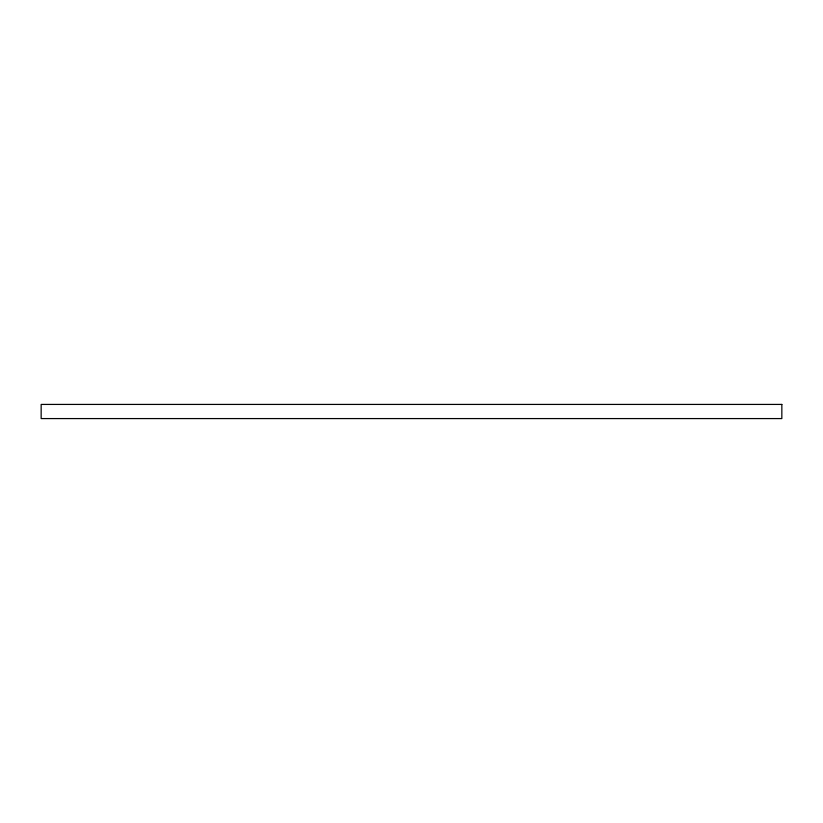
<?xml version="1.0" encoding="UTF-8"?>
<svg xmlns="http://www.w3.org/2000/svg" width="823" height="823" viewBox="0 0 823 823"><rect width="100%" height="100%" fill="white"/><g stroke="black" fill="none" stroke-linecap="round" stroke-linejoin="round"><path stroke-width="1.23" d="M781.84 404.422L41.16 404.422L41.15 418.578L781.84 418.578L781.85 404.422"/></g></svg>
